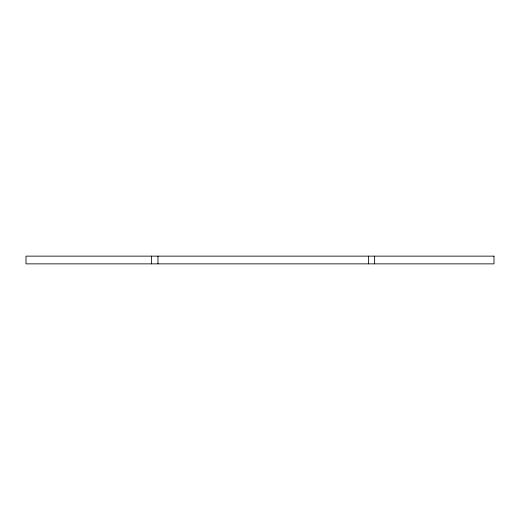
<?xml version="1.0" encoding="UTF-8"?>
<svg xmlns="http://www.w3.org/2000/svg" width="520" height="520" viewBox="0 0 520 520"><rect width="100%" height="100%" fill="white"/><g stroke="black" fill="none" stroke-linecap="round" stroke-linejoin="round"><path stroke-width="0.78" d="M374.628 256.139L374.628 263.861M368.394 256.139L368.394 263.861M157.976 256.139L157.976 263.861M151.508 256.139L151.508 263.861M494 256.139L26 256.139L26 263.861L494 263.861L494 256.139"/></g></svg>
